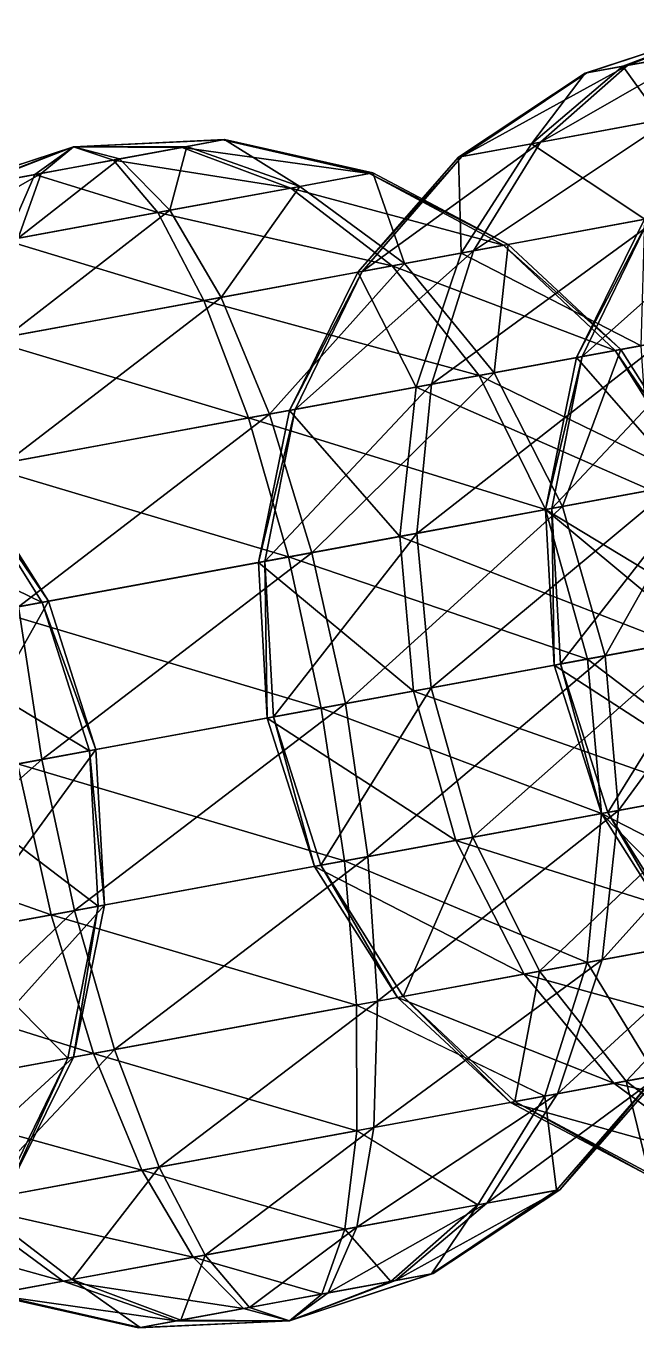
# Model space of a CAD drawing. Header units: metres. Extents: x -550 to 12, y -466 to 28.
# Drawn here: x -214.5 to -183.8, y -176.5 to -111.1 of the extents above; entities that cross this region are included whole.
import ezdxf

# ---------------------------------------------------------------- set-up
doc = ezdxf.new("R2010")
doc.units = ezdxf.units.M

msp = doc.modelspace()

# ---------------------------------------------------------------- linework, layer by layer
for points in [[(-184.4756, -113.08972, -1143.2267), (-179.14735, -111.069565, -1148.599), (-186.37875, -113.44003, -1146.7494), (-186.37865, -113.43993, -1146.7493)], [(-186.37875, -113.44003, -1146.7494), (-179.14735, -111.069565, -1148.599), (-186.29468, -113.42456, -1150.7677), (-186.29457, -113.42446, -1150.7676)], [(-186.29468, -113.42456, -1150.7677), (-179.14735, -111.069565, -1148.599), (-184.24591, -113.04745, -1154.205), (-184.2458, -113.04735, -1154.2048)], [(-181.09515, -112.4675, -1141.1434), (-179.14735, -111.069565, -1148.599), (-184.4756, -113.08972, -1143.2267), (-184.4755, -113.08962, -1143.2266)], [(-184.24591, -113.04745, -1154.205), (-179.14735, -111.069565, -1148.599), (-180.78139, -112.409744, -1156.14), (-180.78128, -112.409645, -1156.1399)], [(-188.62689, -116.90121, -1159.4288), (-184.24591, -113.04745, -1154.205), (-180.78139, -112.409744, -1156.14), (-180.78128, -112.409645, -1156.1399)], [(-188.62689, -116.90121, -1159.4288), (-180.78139, -112.409744, -1156.14), (-181.93396, -115.66925, -1163.1672), (-181.93385, -115.66915, -1163.1671)], [(-182.54013, -115.78082, -1134.1959), (-181.09515, -112.4675, -1141.1434), (-184.4756, -113.08972, -1143.2267), (-184.4755, -113.08962, -1143.2266)], [(-192.58484, -117.62973, -1152.7886), (-186.29468, -113.42456, -1150.7677), (-184.24591, -113.04745, -1154.205), (-184.2458, -113.04735, -1154.2048)], [(-192.58484, -117.62973, -1152.7886), (-184.24591, -113.04745, -1154.205), (-188.62689, -116.90121, -1159.4288), (-188.62679, -116.90111, -1159.4287)], [(-182.54013, -115.78082, -1134.1959), (-184.4756, -113.08972, -1143.2267), (-189.07063, -116.98288, -1138.2203), (-189.07053, -116.98278, -1138.2202)], [(-189.07063, -116.98288, -1138.2203), (-184.4756, -113.08972, -1143.2267), (-186.37875, -113.44003, -1146.7494), (-186.37865, -113.43993, -1146.7493)], [(-192.74725, -117.65963, -1145.0258), (-186.37875, -113.44003, -1146.7494), (-186.29468, -113.42456, -1150.7677), (-186.29457, -113.42446, -1150.7676)], [(-192.74725, -117.65963, -1145.0258), (-186.29468, -113.42456, -1150.7677), (-192.58484, -117.62973, -1152.7886), (-192.58473, -117.62963, -1152.7885)], [(-189.07063, -116.98288, -1138.2203), (-186.37875, -113.44003, -1146.7494), (-192.74725, -117.65963, -1145.0258), (-192.74715, -117.65953, -1145.0256)], [(-191.99178, -122.368225, -1163.9147), (-188.62689, -116.90121, -1159.4288), (-181.93396, -115.66925, -1163.1672), (-181.93385, -115.66915, -1163.1671)], [(-191.99178, -122.368225, -1163.9147), (-181.93396, -115.66925, -1163.1672), (-182.52655, -120.62598, -1169.2015), (-182.52644, -120.62588, -1169.2014)], [(-183.38379, -120.78377, -1128.23), (-182.54013, -115.78082, -1134.1959), (-189.07063, -116.98288, -1138.2203), (-189.07053, -116.98278, -1138.2202)], [(-206.41188, -117.1275, -1038.7471), (-212.11023, -117.13698, -1033.3748), (-204.50873, -116.77719, -1035.2244), (-204.50862, -116.77709, -1035.2242)], [(-204.50873, -116.77719, -1035.2244), (-212.11023, -117.13698, -1033.3748), (-204.5928, -116.79266, -1031.206), (-204.5927, -116.792564, -1031.2059)], [(-204.5928, -116.79266, -1031.206), (-212.11023, -117.13698, -1033.3748), (-206.64159, -117.16978, -1027.7688), (-206.64148, -117.16968, -1027.7687)], [(-209.79233, -117.749725, -1040.8303), (-212.11023, -117.13698, -1033.3748), (-206.41188, -117.1275, -1038.7471), (-206.41177, -117.1274, -1038.747)], [(-207.26228, -120.33139, -1047.7778), (-209.79233, -117.749725, -1040.8303), (-206.41188, -117.1275, -1038.7471), (-206.41177, -117.1274, -1038.747)], [(-207.26228, -120.33139, -1047.7778), (-206.41188, -117.1275, -1038.7471), (-200.73177, -119.12933, -1043.7534), (-200.73166, -119.129234, -1043.7533)], [(-197.21758, -118.48248, -1029.1852), (-204.5928, -116.79266, -1031.206), (-206.64159, -117.16978, -1027.7688), (-206.64148, -117.16968, -1027.7687)], [(-200.73177, -119.12933, -1043.7534), (-206.41188, -117.1275, -1038.7471), (-204.50873, -116.77719, -1035.2244), (-204.50862, -116.77709, -1035.2242)], [(-197.05515, -118.45258, -1036.948), (-204.50873, -116.77719, -1035.2244), (-204.5928, -116.79266, -1031.206), (-204.5927, -116.792564, -1031.2059)], [(-197.05515, -118.45258, -1036.948), (-204.5928, -116.79266, -1031.206), (-197.21758, -118.48248, -1029.1852), (-197.21747, -118.48238, -1029.185)], [(-200.73177, -119.12933, -1043.7534), (-204.50873, -116.77719, -1035.2244), (-197.05515, -118.45258, -1036.948), (-197.05504, -118.452484, -1036.9479)], [(-197.58914, -123.39852, -1154.5239), (-192.58484, -117.62973, -1152.7886), (-188.62689, -116.90121, -1159.4288), (-188.62679, -116.90111, -1159.4287)], [(-197.58914, -123.39852, -1154.5239), (-188.62689, -116.90121, -1159.4288), (-191.99178, -122.368225, -1163.9147), (-191.99167, -122.368126, -1163.9146)], [(-192.61932, -122.483734, -1133.9214), (-189.07063, -116.98288, -1138.2203), (-192.74725, -117.65963, -1145.0258), (-192.74715, -117.65953, -1145.0256)], [(-183.38379, -120.78377, -1128.23), (-189.07063, -116.98288, -1138.2203), (-192.61932, -122.483734, -1133.9214), (-192.61922, -122.483635, -1133.9213)], [(-217.43848, -119.157135, -1028.0024), (-212.11023, -117.13698, -1033.3748), (-219.34163, -119.50745, -1031.5251), (-219.34152, -119.50735, -1031.525)], [(-219.34163, -119.50745, -1031.5251), (-212.11023, -117.13698, -1033.3748), (-219.25757, -119.491974, -1035.5435), (-219.25746, -119.491875, -1035.5433)], [(-219.25757, -119.491974, -1035.5435), (-212.11023, -117.13698, -1033.3748), (-217.20879, -119.11486, -1038.9807), (-217.20868, -119.11476, -1038.9806)], [(-214.05803, -118.53491, -1025.9192), (-212.11023, -117.13698, -1033.3748), (-217.43848, -119.157135, -1028.0024), (-217.43837, -119.157036, -1028.0023)], [(-217.20879, -119.11486, -1038.9807), (-212.11023, -117.13698, -1033.3748), (-213.74426, -118.47716, -1040.9158), (-213.74416, -118.47706, -1040.9156)], [(-214.89685, -121.736664, -1047.943), (-213.74426, -118.47716, -1040.9158), (-209.79233, -117.749725, -1040.8303), (-209.79222, -117.749626, -1040.8302)], [(-214.89685, -121.736664, -1047.943), (-209.79233, -117.749725, -1040.8303), (-207.26228, -120.33139, -1047.7778), (-207.26218, -120.33129, -1047.7777)], [(-210.1061, -117.80748, -1025.8337), (-212.11023, -117.13698, -1033.3748), (-214.05803, -118.53491, -1025.9192), (-214.05792, -118.53481, -1025.9191)], [(-213.74426, -118.47716, -1040.9158), (-212.11023, -117.13698, -1033.3748), (-209.79233, -117.749725, -1040.8303), (-209.79222, -117.749626, -1040.8302)], [(-206.64159, -117.16978, -1027.7688), (-212.11023, -117.13698, -1033.3748), (-210.1061, -117.80748, -1025.8337), (-210.10599, -117.80738, -1025.8336)], [(-201.1755, -119.211006, -1022.545), (-206.64159, -117.16978, -1027.7688), (-210.1061, -117.80748, -1025.8337), (-210.10599, -117.80738, -1025.8336)], [(-197.21758, -118.48248, -1029.1852), (-206.64159, -117.16978, -1027.7688), (-201.1755, -119.211006, -1022.545), (-201.1754, -119.21091, -1022.54486)], [(-197.81885, -123.440796, -1143.5457), (-192.74725, -117.65963, -1145.0258), (-192.58484, -117.62973, -1152.7886), (-192.58473, -117.62963, -1152.7885)], [(-197.81885, -123.440796, -1143.5457), (-192.58484, -117.62973, -1152.7886), (-197.58914, -123.39852, -1154.5239), (-197.58904, -123.39842, -1154.5238)], [(-192.61932, -122.483734, -1133.9214), (-192.74725, -117.65963, -1145.0258), (-197.81885, -123.440796, -1143.5457), (-197.81874, -123.4407, -1143.5455)], [(-207.86844, -120.44296, -1018.8066), (-210.1061, -117.80748, -1025.8337), (-214.05803, -118.53491, -1025.9192), (-214.05792, -118.53481, -1025.9191)], [(-201.1755, -119.211006, -1022.545), (-210.1061, -117.80748, -1025.8337), (-207.86844, -120.44296, -1018.8066), (-207.86833, -120.44286, -1018.80646)], [(-221.58977, -122.96862, -1044.2046), (-217.20879, -119.11486, -1038.9807), (-213.74426, -118.47716, -1040.9158), (-213.74416, -118.47706, -1040.9156)], [(-221.58977, -122.96862, -1044.2046), (-213.74426, -118.47716, -1040.9158), (-214.89685, -121.736664, -1047.943), (-214.89674, -121.736565, -1047.9429)], [(-215.503, -121.848236, -1018.97174), (-214.05803, -118.53491, -1025.9192), (-217.43848, -119.157135, -1028.0024), (-217.43837, -119.157036, -1028.0023)], [(-207.86844, -120.44296, -1018.8066), (-214.05803, -118.53491, -1025.9192), (-215.503, -121.848236, -1018.97174), (-215.5029, -121.84814, -1018.9716)], [(-190.48715, -122.09128, -1027.4498), (-197.21758, -118.48248, -1029.1852), (-201.1755, -119.211006, -1022.545), (-201.1754, -119.21091, -1022.54486)], [(-195.45697, -123.00606, -1048.0524), (-200.73177, -119.12933, -1043.7534), (-197.05515, -118.45258, -1036.948), (-197.05504, -118.452484, -1036.9479)], [(-190.25745, -122.048996, -1038.4281), (-197.05515, -118.45258, -1036.948), (-197.21758, -118.48248, -1029.1852), (-197.21747, -118.48238, -1029.185)], [(-190.25745, -122.048996, -1038.4281), (-197.21758, -118.48248, -1029.1852), (-190.48715, -122.09128, -1027.4498), (-190.48705, -122.09118, -1027.4497)], [(-195.45697, -123.00606, -1048.0524), (-197.05515, -118.45258, -1036.948), (-190.25745, -122.048996, -1038.4281), (-190.25734, -122.0489, -1038.428)], [(-196.08452, -123.121574, -1018.0591), (-201.1755, -119.211006, -1022.545), (-207.86844, -120.44296, -1018.8066), (-207.86833, -120.44286, -1018.80646)], [(-204.69252, -124.706024, -1053.7438), (-207.26228, -120.33139, -1047.7778), (-200.73177, -119.12933, -1043.7534), (-200.73166, -119.129234, -1043.7533)], [(-204.69252, -124.706024, -1053.7438), (-200.73177, -119.12933, -1043.7534), (-195.45697, -123.00606, -1048.0524), (-195.45686, -123.00596, -1048.0522)], [(-190.48715, -122.09128, -1027.4498), (-201.1755, -119.211006, -1022.545), (-196.08452, -123.121574, -1018.0591), (-196.08441, -123.121475, -1018.05896)], [(-186.53464, -127.68133, -776.66614), (-183.1572, -120.74207, -775.33453), (-177.55983, -119.71178, -784.7252), (-177.55972, -119.71168, -784.7251)], [(-186.53464, -127.68133, -776.66614), (-177.55983, -119.71178, -784.7252), (-179.67928, -126.41948, -788.1673), (-179.67917, -126.41938, -788.1672)], [(-215.48941, -126.69339, -1053.9773), (-214.89685, -121.736664, -1047.943), (-207.26228, -120.33139, -1047.7778), (-207.26218, -120.33129, -1047.7777)], [(-215.48941, -126.69339, -1053.9773), (-207.26228, -120.33139, -1047.7778), (-204.69252, -124.706024, -1053.7438), (-204.69241, -124.705925, -1053.7437)], [(-207.26228, -120.33139, -1047.7778), (-207.26228, -120.33139, -1047.7778), (-214.89685, -121.736664, -1047.943), (-214.89674, -121.736565, -1047.9429)], [(-205.54976, -124.863815, -1012.7722), (-207.86844, -120.44296, -1018.8066), (-215.503, -121.848236, -1018.97174), (-215.5029, -121.84814, -1018.9716)], [(-196.08452, -123.121574, -1018.0591), (-207.86844, -120.44296, -1018.8066), (-205.54976, -124.863815, -1012.7722), (-205.54965, -124.863716, -1012.7721)], [(-194.11122, -129.07593, -1167.3568), (-191.99178, -122.368225, -1163.9147), (-182.52655, -120.62598, -1169.2015), (-182.52644, -120.62588, -1169.2014)], [(-194.11122, -129.07593, -1167.3568), (-182.52655, -120.62598, -1169.2015), (-182.51874, -126.94212, -1173.8318), (-182.51863, -126.942024, -1173.8317)], [(-183.56863, -127.135376, -1123.6522), (-183.38379, -120.78377, -1128.23), (-192.61932, -122.483734, -1133.9214), (-192.61922, -122.483635, -1133.9213)], [(-186.81595, -127.73311, -763.2205), (-183.3869, -120.78435, -764.3562), (-183.1572, -120.74207, -775.33453), (-183.15709, -120.741974, -775.3344)], [(-186.81595, -127.73311, -763.2205), (-183.1572, -120.74207, -775.33453), (-186.53464, -127.68133, -776.66614), (-186.53453, -127.68123, -776.666)], [(-180.44786, -126.56095, -751.4333), (-183.3869, -120.78435, -764.3562), (-186.81595, -127.73311, -763.2205), (-186.81584, -127.73301, -763.2204)], [(-205.54976, -124.863815, -1012.7722), (-215.503, -121.848236, -1018.97174), (-216.34665, -126.85118, -1013.0058), (-216.34654, -126.85108, -1013.0057)], [(-184.8602, -127.37312, -1026.1182), (-190.48715, -122.09128, -1027.4498), (-196.08452, -123.121574, -1018.0591), (-196.08441, -123.121475, -1018.05896)], [(-190.94698, -128.4935, -1051.3511), (-195.45697, -123.00606, -1048.0524), (-190.25745, -122.048996, -1038.4281), (-190.25734, -122.0489, -1038.428)], [(-190.94698, -128.4935, -1051.3511), (-190.25745, -122.048996, -1038.4281), (-184.57889, -127.321335, -1039.5637), (-184.57878, -127.321236, -1039.5636)], [(-184.57889, -127.321335, -1039.5637), (-190.25745, -122.048996, -1038.4281), (-190.48715, -122.09128, -1027.4498), (-190.48705, -122.09118, -1027.4497)], [(-184.57889, -127.321335, -1039.5637), (-190.48715, -122.09128, -1027.4498), (-184.8602, -127.37312, -1026.1182), (-184.86009, -127.373024, -1026.118)], [(-202.25816, -130.57553, -1058.3215), (-204.69252, -124.706024, -1053.7438), (-195.45697, -123.00606, -1048.0524), (-195.45686, -123.00596, -1048.0522)], [(-202.25816, -130.57553, -1058.3215), (-195.45697, -123.00606, -1048.0524), (-190.94698, -128.4935, -1051.3511), (-190.94687, -128.4934, -1051.351)], [(-200.96658, -130.33778, -1155.8556), (-197.58914, -123.39852, -1154.5239), (-191.99178, -122.368225, -1163.9147), (-191.99167, -122.368126, -1163.9146)], [(-200.96658, -130.33778, -1155.8556), (-191.99178, -122.368225, -1163.9147), (-194.11122, -129.07593, -1167.3568), (-194.11111, -129.07582, -1167.3567)], [(-194.8798, -129.2174, -1130.6227), (-192.61932, -122.483734, -1133.9214), (-197.81885, -123.440796, -1143.5457), (-197.81874, -123.4407, -1143.5455)], [(-183.56863, -127.135376, -1123.6522), (-192.61932, -122.483734, -1133.9214), (-194.8798, -129.2174, -1130.6227), (-194.8797, -129.2173, -1130.6226)], [(-191.71556, -128.63496, -1014.617), (-196.08452, -123.121574, -1018.0591), (-205.54976, -124.863815, -1012.7722), (-205.54965, -124.863716, -1012.7721)], [(-201.2479, -130.38956, -1142.41), (-197.81885, -123.440796, -1143.5457), (-197.58914, -123.39852, -1154.5239), (-197.58904, -123.39842, -1154.5238)], [(-201.2479, -130.38956, -1142.41), (-197.58914, -123.39852, -1154.5239), (-200.96658, -130.33778, -1155.8556), (-200.96648, -130.33768, -1155.8555)], [(-194.8798, -129.2174, -1130.6227), (-197.81885, -123.440796, -1143.5457), (-201.2479, -130.38956, -1142.41), (-201.24779, -130.38945, -1142.4099)], [(-184.8602, -127.37312, -1026.1182), (-196.08452, -123.121574, -1018.0591), (-191.71556, -128.63496, -1014.617), (-191.71545, -128.63486, -1014.6169)], [(-203.30806, -130.76877, -1008.1419), (-205.54976, -124.863815, -1012.7722), (-216.34665, -126.85118, -1013.0058), (-216.34654, -126.85108, -1013.0057)], [(-215.4816, -133.00954, -1058.6075), (-215.48941, -126.69339, -1053.9773), (-204.69252, -124.706024, -1053.7438), (-204.69241, -124.705925, -1053.7437)], [(-204.69252, -124.706024, -1053.7438), (-204.69252, -124.706024, -1053.7438), (-215.48941, -126.69339, -1053.9773), (-215.4893, -126.69329, -1053.9772)], [(-215.4816, -133.00954, -1058.6075), (-204.69252, -124.706024, -1053.7438), (-202.25816, -130.57553, -1058.3215), (-202.25806, -130.57542, -1058.3214)], [(-191.71556, -128.63496, -1014.617), (-205.54976, -124.863815, -1012.7722), (-203.30806, -130.76877, -1008.1419), (-203.30795, -130.76866, -1008.1418)], [(-203.30806, -130.76877, -1008.1419), (-216.34665, -126.85118, -1013.0058), (-216.53151, -133.20279, -1008.428), (-216.5314, -133.20268, -1008.42786)], [(-194.84082, -136.5672, -1169.5205), (-194.11122, -129.07593, -1167.3568), (-182.51874, -126.94212, -1173.8318), (-182.51863, -126.942024, -1173.8317)], [(-194.84082, -136.5672, -1169.5205), (-182.51874, -126.94212, -1173.8318), (-181.91107, -134.18726, -1176.7426), (-181.91096, -134.18715, -1176.7424)], [(-188.05502, -135.31816, -777.5032), (-186.53464, -127.68133, -776.66614), (-179.67928, -126.41948, -788.1673), (-179.67917, -126.41938, -788.1672)], [(-188.05502, -135.31816, -777.5032), (-179.67928, -126.41948, -788.1673), (-180.40887, -133.91075, -790.3311), (-180.40877, -133.91064, -790.331)], [(-181.26611, -134.06854, -749.3596), (-180.44786, -126.56095, -751.4333), (-186.81595, -127.73311, -763.2205), (-186.81584, -127.73301, -763.2204)], [(-183.08208, -134.40279, -1120.7744), (-183.56863, -127.135376, -1123.6522), (-194.8798, -129.2174, -1130.6227), (-194.8797, -129.2173, -1130.6226)], [(-180.72021, -133.96805, -1025.2811), (-184.8602, -127.37312, -1026.1182), (-191.71556, -128.63496, -1014.617), (-191.71545, -128.63486, -1014.6169)], [(-187.50912, -135.21768, -1053.4247), (-190.94698, -128.4935, -1051.3511), (-184.57889, -127.321335, -1039.5637), (-184.57878, -127.321236, -1039.5636)], [(-187.50912, -135.21768, -1053.4247), (-184.57889, -127.321335, -1039.5637), (-180.40643, -133.9103, -1040.2777), (-180.40633, -133.91019, -1040.2776)], [(-180.40643, -133.9103, -1040.2777), (-184.57889, -127.321335, -1039.5637), (-184.8602, -127.37312, -1026.1182), (-184.86009, -127.373024, -1026.118)], [(-180.40643, -133.9103, -1040.2777), (-184.8602, -127.37312, -1026.1182), (-180.72021, -133.96805, -1025.2811), (-180.72011, -133.96794, -1025.281)], [(-188.36879, -135.37592, -762.5066), (-186.81595, -127.73311, -763.2205), (-186.53464, -127.68133, -776.66614), (-186.53453, -127.68123, -776.666)], [(-188.36879, -135.37592, -762.5066), (-186.53464, -127.68133, -776.66614), (-188.05502, -135.31816, -777.5032), (-188.05492, -135.31805, -777.50305)], [(-181.26611, -134.06854, -749.3596), (-186.81595, -127.73311, -763.2205), (-188.36879, -135.37592, -762.5066), (-188.36868, -135.37581, -762.5065)], [(-188.36636, -135.37547, -1012.4532), (-191.71556, -128.63496, -1014.617), (-203.30806, -130.76877, -1008.1419), (-203.30795, -130.76866, -1008.1418)], [(-200.1251, -137.53987, -1061.1993), (-202.25816, -130.57553, -1058.3215), (-190.94698, -128.4935, -1051.3511), (-190.94687, -128.4934, -1051.351)], [(-200.1251, -137.53987, -1061.1993), (-190.94698, -128.4935, -1051.3511), (-187.50912, -135.21768, -1053.4247), (-187.50902, -135.21758, -1053.4246)], [(-180.72021, -133.96805, -1025.2811), (-191.71556, -128.63496, -1014.617), (-188.36636, -135.37547, -1012.4532), (-188.36626, -135.37537, -1012.45306)], [(-202.48697, -137.97461, -1156.6926), (-200.96658, -130.33778, -1155.8556), (-194.11122, -129.07593, -1167.3568), (-194.11111, -129.07582, -1167.3567)], [(-202.48697, -137.97461, -1156.6926), (-194.11122, -129.07593, -1167.3568), (-194.84082, -136.5672, -1169.5205), (-194.84071, -136.5671, -1169.5204)], [(-195.69806, -136.72499, -1128.5491), (-194.8798, -129.2174, -1130.6227), (-201.2479, -130.38956, -1142.41), (-201.24779, -130.38945, -1142.4099)], [(-183.08208, -134.40279, -1120.7744), (-194.8798, -129.2174, -1130.6227), (-195.69806, -136.72499, -1128.5491), (-195.69795, -136.72488, -1128.549)], [(-201.29611, -137.75542, -1005.2312), (-203.30806, -130.76877, -1008.1419), (-216.53151, -133.20279, -1008.428), (-216.5314, -133.20268, -1008.42786)], [(-214.87395, -140.25467, -1061.5183), (-215.4816, -133.00954, -1058.6075), (-202.25816, -130.57553, -1058.3215), (-202.25806, -130.57542, -1058.3214)], [(-202.25816, -130.57553, -1058.3215), (-202.25816, -130.57553, -1058.3215), (-215.4816, -133.00954, -1058.6075), (-215.48149, -133.00943, -1058.6074)], [(-214.87395, -140.25467, -1061.5183), (-202.25816, -130.57553, -1058.3215), (-200.1251, -137.53987, -1061.1993), (-200.125, -137.53976, -1061.1992)], [(-188.36636, -135.37547, -1012.4532), (-203.30806, -130.76877, -1008.1419), (-201.29611, -137.75542, -1005.2312), (-201.296, -137.75531, -1005.2311)], [(-202.80074, -138.03236, -1141.696), (-201.2479, -130.38956, -1142.41), (-200.96658, -130.33778, -1155.8556), (-200.96648, -130.33768, -1155.8555)], [(-202.80074, -138.03236, -1141.696), (-200.96658, -130.33778, -1155.8556), (-202.48697, -137.97461, -1156.6926), (-202.48686, -137.9745, -1156.6925)], [(-195.69806, -136.72499, -1128.5491), (-201.2479, -130.38956, -1142.41), (-202.80074, -138.03236, -1141.696), (-202.80063, -138.03226, -1141.6959)], [(-213.68309, -140.03546, -910.0568), (-217.82307, -133.44052, -910.89386), (-224.67844, -134.70236, -899.3927), (-224.67833, -134.70226, -899.3926)], [(-220.472, -141.28508, -938.2004), (-217.54176, -133.38873, -924.3395), (-213.36931, -139.97769, -925.0534), (-213.3692, -139.97758, -925.0533)], [(-213.36931, -139.97769, -925.0534), (-217.54176, -133.38873, -924.3395), (-217.82307, -133.44052, -910.89386), (-217.82297, -133.44041, -910.89374)], [(-213.36931, -139.97769, -925.0534), (-217.82307, -133.44052, -910.89386), (-213.68309, -140.03546, -910.0568), (-213.68298, -140.03535, -910.0567)], [(-201.29611, -137.75542, -1005.2312), (-216.53151, -133.20279, -1008.428), (-216.04495, -140.4702, -1005.55023), (-216.04485, -140.4701, -1005.5501)], [(-180.58635, -141.83844, -748.65234), (-181.26611, -134.06854, -749.3596), (-188.36879, -135.37592, -762.5066), (-188.36868, -135.37581, -762.5065)], [(-178.34929, -141.42667, -1024.9956), (-180.72021, -133.96805, -1025.2811), (-188.36636, -135.37547, -1012.4532), (-188.36626, -135.37537, -1012.45306)], [(-187.61475, -143.13214, -777.7887), (-188.05502, -135.31816, -777.5032), (-180.40887, -133.91075, -790.3311), (-180.40877, -133.91064, -790.331)], [(-187.61475, -143.13214, -777.7887), (-180.40887, -133.91075, -790.3311), (-179.69887, -141.67508, -791.06915), (-179.69876, -141.67497, -791.06903)], [(-185.37769, -142.72037, -1054.132), (-187.50912, -135.21768, -1053.4247), (-180.40643, -133.9103, -1040.2777), (-180.40633, -133.91019, -1040.2776)], [(-185.37769, -142.72037, -1054.132), (-180.40643, -133.9103, -1040.2777), (-178.02444, -141.36687, -1040.5212), (-178.02434, -141.36676, -1040.5211)], [(-213.68309, -140.03546, -910.0568), (-224.67844, -134.70236, -899.3927), (-221.32924, -141.44287, -897.2289), (-221.32913, -141.44276, -897.22876)], [(-181.95728, -142.09077, -1119.793), (-183.08208, -134.40279, -1120.7744), (-195.69806, -136.72499, -1128.5491), (-195.69795, -136.72488, -1128.549)], [(-194.13081, -144.33153, -1170.2585), (-194.84082, -136.5672, -1169.5205), (-181.91107, -134.18726, -1176.7426), (-181.91096, -134.18715, -1176.7424)], [(-194.13081, -144.33153, -1170.2585), (-181.91107, -134.18726, -1176.7426), (-180.74496, -141.86761, -1177.7354), (-180.74486, -141.86751, -1177.7352)], [(-186.26517, -142.88371, -1011.71515), (-188.36636, -135.37547, -1012.4532), (-201.29611, -137.75542, -1005.2312), (-201.296, -137.75531, -1005.2311)], [(-198.4387, -145.12448, -1062.1808), (-200.1251, -137.53987, -1061.1993), (-187.50912, -135.21768, -1053.4247), (-187.50902, -135.21758, -1053.4246)], [(-198.4387, -145.12448, -1062.1808), (-187.50912, -135.21768, -1053.4247), (-185.37769, -142.72037, -1054.132), (-185.37758, -142.72026, -1054.1318)], [(-187.93959, -143.19193, -762.26306), (-188.36879, -135.37592, -762.5066), (-188.05502, -135.31816, -777.5032), (-188.05492, -135.31805, -777.50305)], [(-180.58635, -141.83844, -748.65234), (-188.36879, -135.37592, -762.5066), (-187.93959, -143.19193, -762.26306), (-187.93948, -143.19182, -762.26294)], [(-178.34929, -141.42667, -1024.9956), (-188.36636, -135.37547, -1012.4532), (-186.26517, -142.88371, -1011.71515), (-186.26506, -142.8836, -1011.715)], [(-187.93959, -143.19193, -762.26306), (-188.05502, -135.31816, -777.5032), (-187.61475, -143.13214, -777.7887), (-187.61464, -143.13203, -777.7886)], [(-195.0183, -144.49489, -1127.8418), (-195.69806, -136.72499, -1128.5491), (-202.80074, -138.03236, -1141.696), (-202.80063, -138.03226, -1141.6959)], [(-202.04669, -145.78859, -1156.9781), (-202.48697, -137.97461, -1156.6926), (-194.84082, -136.5672, -1169.5205), (-194.84071, -136.5671, -1169.5204)], [(-202.04669, -145.78859, -1156.9781), (-194.84082, -136.5672, -1169.5205), (-194.13081, -144.33153, -1170.2585), (-194.1307, -144.33142, -1170.2584)], [(-181.95728, -142.09077, -1119.793), (-195.69806, -136.72499, -1128.5491), (-195.0183, -144.49489, -1127.8418), (-195.01819, -144.49478, -1127.8417)], [(-199.65103, -145.34763, -1004.2384), (-201.29611, -137.75542, -1005.2312), (-216.04495, -140.4702, -1005.55023), (-216.04485, -140.4701, -1005.5501)], [(-213.70782, -147.93503, -1062.5111), (-214.87395, -140.25467, -1061.5183), (-200.1251, -137.53987, -1061.1993), (-200.125, -137.53976, -1061.1992)], [(-200.1251, -137.53987, -1061.1993), (-200.1251, -137.53987, -1061.1993), (-214.87395, -140.25467, -1061.5183), (-214.87384, -140.25456, -1061.5182)], [(-213.70782, -147.93503, -1062.5111), (-200.1251, -137.53987, -1061.1993), (-198.4387, -145.12448, -1062.1808), (-198.4386, -145.12437, -1062.1807)], [(-202.37154, -145.84837, -1141.4525), (-202.80074, -138.03236, -1141.696), (-202.48697, -137.97461, -1156.6926), (-202.48686, -137.9745, -1156.6925)], [(-195.0183, -144.49489, -1127.8418), (-202.80074, -138.03236, -1141.696), (-202.37154, -145.84837, -1141.4525), (-202.37143, -145.84827, -1141.4524)], [(-202.37154, -145.84837, -1141.4525), (-202.48697, -137.97461, -1156.6926), (-202.04669, -145.78859, -1156.9781), (-202.04659, -145.78848, -1156.978)], [(-186.26517, -142.88371, -1011.71515), (-201.29611, -137.75542, -1005.2312), (-199.65103, -145.34763, -1004.2384), (-199.65092, -145.34752, -1004.2383)], [(-218.34056, -148.78777, -938.90765), (-220.472, -141.28508, -938.2004), (-213.36931, -139.97769, -925.0534), (-213.3692, -139.97758, -925.0533)], [(-218.34056, -148.78777, -938.90765), (-213.36931, -139.97769, -925.0534), (-210.98732, -147.43427, -925.29694), (-210.98721, -147.43416, -925.2968)], [(-210.98732, -147.43427, -925.29694), (-213.36931, -139.97769, -925.0534), (-213.68309, -140.03546, -910.0568), (-213.68298, -140.03535, -910.0567)], [(-227.09369, -150.39894, -1055.0343), (-214.87395, -140.25467, -1061.5183), (-213.70782, -147.93503, -1062.5111), (-213.70772, -147.93492, -1062.511)], [(-211.31216, -147.49406, -909.7713), (-213.68309, -140.03546, -910.0568), (-221.32924, -141.44287, -897.2289), (-221.32913, -141.44276, -897.22876)], [(-199.65103, -145.34763, -1004.2384), (-216.04495, -140.4702, -1005.55023), (-214.92015, -148.15819, -1004.56866), (-214.92004, -148.15808, -1004.56854)], [(-210.98732, -147.43427, -925.29694), (-213.68309, -140.03546, -910.0568), (-211.31216, -147.49406, -909.7713), (-211.31206, -147.49396, -909.7712)], [(-211.31216, -147.49406, -909.7713), (-221.32924, -141.44287, -897.2289), (-219.22804, -148.95111, -896.49084), (-219.22794, -148.951, -896.4907)], [(-192.02962, -151.83977, -1169.5205), (-194.13081, -144.33153, -1170.2585), (-180.74496, -141.86761, -1177.7354), (-180.74486, -141.86751, -1177.7352)], [(-192.02962, -151.83977, -1169.5205), (-180.74496, -141.86761, -1177.7354), (-179.09987, -149.45982, -1176.7426), (-179.09976, -149.45972, -1176.7424)], [(-178.45491, -149.34111, -749.3596), (-180.58635, -141.83844, -748.65234), (-187.93959, -143.19193, -762.26306), (-187.93948, -143.19182, -762.26294)], [(-185.24382, -150.59073, -777.5032), (-187.61475, -143.13214, -777.7887), (-179.69887, -141.67508, -791.06915), (-179.69876, -141.67497, -791.06903)], [(-177.90903, -149.24063, -1025.2811), (-178.34929, -141.42667, -1024.9956), (-186.26517, -142.88371, -1011.71515), (-186.26506, -142.8836, -1011.715)], [(-184.69794, -150.49025, -1053.4247), (-185.37769, -142.72037, -1054.132), (-178.02444, -141.36687, -1040.5212), (-178.02434, -141.36676, -1040.5211)], [(-185.24382, -150.59073, -777.5032), (-179.69887, -141.67508, -791.06915), (-177.59767, -149.18332, -790.3311), (-177.59756, -149.18321, -790.331)], [(-184.69794, -150.49025, -1053.4247), (-178.02444, -141.36687, -1040.5212), (-177.59525, -149.18288, -1040.2777), (-177.59514, -149.18277, -1040.2776)], [(-180.27089, -149.67537, -1120.7744), (-181.95728, -142.09077, -1119.793), (-195.0183, -144.49489, -1127.8418), (-195.01819, -144.49478, -1127.8417)], [(-185.55518, -150.64804, -1012.4532), (-186.26517, -142.88371, -1011.71515), (-199.65103, -145.34763, -1004.2384), (-199.65092, -145.34752, -1004.2383)], [(-197.3139, -152.81244, -1061.1993), (-198.4387, -145.12448, -1062.1808), (-185.37769, -142.72037, -1054.132), (-185.37758, -142.72026, -1054.1318)], [(-197.3139, -152.81244, -1061.1993), (-185.37769, -142.72037, -1054.132), (-184.69794, -150.49025, -1053.4247), (-184.69783, -150.49014, -1053.4246)], [(-185.5576, -150.6485, -762.5066), (-187.93959, -143.19193, -762.26306), (-187.61475, -143.13214, -777.7887), (-187.61464, -143.13203, -777.7886)], [(-178.45491, -149.34111, -749.3596), (-187.93959, -143.19193, -762.26306), (-185.5576, -150.6485, -762.5066), (-185.5575, -150.64839, -762.5065)], [(-185.5576, -150.6485, -762.5066), (-187.61475, -143.13214, -777.7887), (-185.24382, -150.59073, -777.5032), (-185.24371, -150.59062, -777.50305)], [(-177.90903, -149.24063, -1025.2811), (-186.26517, -142.88371, -1011.71515), (-185.55518, -150.64804, -1012.4532), (-185.55507, -150.64793, -1012.45306)], [(-192.88686, -151.99756, -1128.5491), (-195.0183, -144.49489, -1127.8418), (-202.37154, -145.84837, -1141.4525), (-202.37143, -145.84827, -1141.4524)], [(-199.67577, -153.24718, -1156.6926), (-202.04669, -145.78859, -1156.9781), (-194.13081, -144.33153, -1170.2585), (-194.1307, -144.33142, -1170.2584)], [(-199.67577, -153.24718, -1156.6926), (-194.13081, -144.33153, -1170.2585), (-192.02962, -151.83977, -1169.5205), (-192.02951, -151.83966, -1169.5204)], [(-180.27089, -149.67537, -1120.7744), (-195.0183, -144.49489, -1127.8418), (-192.88686, -151.99756, -1128.5491), (-192.88675, -151.99745, -1128.549)], [(-212.06274, -155.52724, -1061.5183), (-213.70782, -147.93503, -1062.5111), (-198.4387, -145.12448, -1062.1808), (-198.4386, -145.12437, -1062.1807)], [(-198.4387, -145.12448, -1062.1808), (-198.4387, -145.12448, -1062.1808), (-213.70782, -147.93503, -1062.5111), (-213.70772, -147.93492, -1062.511)], [(-212.06274, -155.52724, -1061.5183), (-198.4387, -145.12448, -1062.1808), (-197.3139, -152.81244, -1061.1993), (-197.3138, -152.81233, -1061.1992)], [(-198.48492, -153.02798, -1005.2312), (-199.65103, -145.34763, -1004.2384), (-214.92015, -148.15819, -1004.56866), (-214.92004, -148.15808, -1004.56854)], [(-199.98955, -153.30493, -1141.696), (-202.37154, -145.84837, -1141.4525), (-202.04669, -145.78859, -1156.9781), (-202.04659, -145.78848, -1156.978)], [(-192.88686, -151.99756, -1128.5491), (-202.37154, -145.84837, -1141.4525), (-199.98955, -153.30493, -1141.696), (-199.98944, -153.30482, -1141.6959)], [(-199.98955, -153.30493, -1141.696), (-202.04669, -145.78859, -1156.9781), (-199.67577, -153.24718, -1156.6926), (-199.67566, -153.24707, -1156.6925)], [(-185.55518, -150.64804, -1012.4532), (-199.65103, -145.34763, -1004.2384), (-198.48492, -153.02798, -1005.2312), (-198.48482, -153.02788, -1005.2311)], [(-210.87189, -155.30803, -910.0568), (-211.31216, -147.49406, -909.7713), (-219.22804, -148.95111, -896.49084), (-219.22794, -148.951, -896.4907)], [(-217.6608, -156.55765, -938.2004), (-218.34056, -148.78777, -938.90765), (-210.98732, -147.43427, -925.29694), (-210.98721, -147.43416, -925.2968)], [(-217.6608, -156.55765, -938.2004), (-210.98732, -147.43427, -925.29694), (-210.55812, -155.25027, -925.0534), (-210.55801, -155.25017, -925.0533)], [(-210.55812, -155.25027, -925.0534), (-210.98732, -147.43427, -925.29694), (-211.31216, -147.49406, -909.7713), (-211.31206, -147.49396, -909.7712)], [(-210.55812, -155.25027, -925.0534), (-211.31216, -147.49406, -909.7713), (-210.87189, -155.30803, -910.0568), (-210.87178, -155.30792, -910.0567)], [(-213.23376, -155.74278, -1005.55023), (-214.92015, -148.15819, -1004.56866), (-227.98117, -150.5623, -1012.61755), (-227.98106, -150.5622, -1012.61743)], [(-224.9925, -157.90718, -1054.2963), (-227.09369, -150.39894, -1055.0343), (-213.70782, -147.93503, -1062.5111), (-213.70772, -147.93492, -1062.511)], [(-224.9925, -157.90718, -1054.2963), (-213.70782, -147.93503, -1062.5111), (-212.06274, -155.52724, -1061.5183), (-212.06264, -155.52713, -1061.5182)], [(-198.48492, -153.02798, -1005.2312), (-214.92015, -148.15819, -1004.56866), (-213.23376, -155.74278, -1005.55023), (-213.23366, -155.74268, -1005.5501)], [(-210.87189, -155.30803, -910.0568), (-219.22804, -148.95111, -896.49084), (-218.51805, -156.71544, -897.2289), (-218.51794, -156.71533, -897.22876)], [(-185.51617, -157.99785, -1051.3511), (-184.69794, -150.49025, -1053.4247), (-177.59525, -149.18288, -1040.2777), (-177.59514, -149.18277, -1040.2776)], [(-185.51617, -157.99785, -1051.3511), (-177.59525, -149.18288, -1040.2777), (-179.14809, -156.82568, -1039.5637), (-179.14798, -156.82558, -1039.5636)], [(-181.10382, -157.18567, -776.66614), (-185.24382, -150.59073, -777.5032), (-177.59767, -149.18332, -790.3311), (-177.59756, -149.18321, -790.331)], [(-178.13783, -156.63972, -1123.6522), (-180.27089, -149.67537, -1120.7744), (-192.88686, -151.99756, -1128.5491), (-192.88675, -151.99745, -1128.549)], [(-188.68042, -158.58028, -1167.3568), (-192.02962, -151.83977, -1169.5205), (-179.09987, -149.45982, -1176.7426), (-179.09976, -149.45972, -1176.7424)], [(-188.68042, -158.58028, -1167.3568), (-179.09987, -149.45982, -1176.7426), (-177.08792, -156.44647, -1173.8318), (-177.08781, -156.44637, -1173.8317)], [(-175.01706, -156.06529, -751.4333), (-178.45491, -149.34111, -749.3596), (-185.5576, -150.6485, -762.5066), (-185.5575, -150.64839, -762.5065)], [(-179.4294, -156.87747, -1026.1182), (-177.90903, -149.24063, -1025.2811), (-185.55518, -150.64804, -1012.4532), (-185.55507, -150.64793, -1012.45306)], [(-196.82735, -160.07986, -1058.3215), (-197.3139, -152.81244, -1061.1993), (-184.69794, -150.49025, -1053.4247), (-184.69783, -150.49014, -1053.4246)], [(-196.82735, -160.07986, -1058.3215), (-184.69794, -150.49025, -1053.4247), (-185.51617, -157.99785, -1051.3511), (-185.51607, -157.99774, -1051.351)], [(-213.23376, -155.74278, -1005.55023), (-227.98117, -150.5623, -1012.61755), (-225.84973, -158.06497, -1013.3248), (-225.84962, -158.06487, -1013.3247)], [(-186.28476, -158.13931, -1014.617), (-185.55518, -150.64804, -1012.4532), (-198.48492, -153.02798, -1005.2312), (-198.48482, -153.02788, -1005.2311)], [(-179.4294, -156.87747, -1026.1182), (-185.55518, -150.64804, -1012.4532), (-186.28476, -158.13931, -1014.617), (-186.28465, -158.1392, -1014.6169)], [(-181.38515, -157.23746, -763.2205), (-185.5576, -150.6485, -762.5066), (-185.24382, -150.59073, -777.5032), (-185.24371, -150.59062, -777.50305)], [(-175.01706, -156.06529, -751.4333), (-185.5576, -150.6485, -762.5066), (-181.38515, -157.23746, -763.2205), (-181.38504, -157.23735, -763.2204)], [(-181.38515, -157.23746, -763.2205), (-185.24382, -150.59073, -777.5032), (-181.10382, -157.18567, -776.66614), (-181.10371, -157.18556, -776.666)], [(-189.449, -158.72174, -1130.6227), (-192.88686, -151.99756, -1128.5491), (-199.98955, -153.30493, -1141.696), (-199.98944, -153.30482, -1141.6959)], [(-195.53577, -159.84213, -1155.8556), (-199.67577, -153.24718, -1156.6926), (-192.02962, -151.83977, -1169.5205), (-192.02951, -151.83966, -1169.5204)], [(-195.53577, -159.84213, -1155.8556), (-192.02962, -151.83977, -1169.5205), (-188.68042, -158.58028, -1167.3568), (-188.68031, -158.58017, -1167.3567)], [(-178.13783, -156.63972, -1123.6522), (-192.88686, -151.99756, -1128.5491), (-189.449, -158.72174, -1130.6227), (-189.4489, -158.72163, -1130.6226)], [(-197.87726, -160.27312, -1008.1419), (-198.48492, -153.02798, -1005.2312), (-213.23376, -155.74278, -1005.55023), (-213.23366, -155.74268, -1005.5501)], [(-210.0508, -162.51389, -1058.6075), (-212.06274, -155.52724, -1061.5183), (-197.3139, -152.81244, -1061.1993), (-197.3138, -152.81233, -1061.1992)], [(-197.3139, -152.81244, -1061.1993), (-197.3139, -152.81244, -1061.1993), (-212.06274, -155.52724, -1061.5183), (-212.06264, -155.52713, -1061.5182)], [(-210.0508, -162.51389, -1058.6075), (-197.3139, -152.81244, -1061.1993), (-196.82735, -160.07986, -1058.3215), (-196.82724, -160.07976, -1058.3214)], [(-186.28476, -158.13931, -1014.617), (-198.48492, -153.02798, -1005.2312), (-197.87726, -160.27312, -1008.1419), (-197.87715, -160.27301, -1008.1418)], [(-195.8171, -159.8939, -1142.41), (-199.98955, -153.30493, -1141.696), (-199.67577, -153.24718, -1156.6926), (-199.67566, -153.24707, -1156.6925)], [(-189.449, -158.72174, -1130.6227), (-199.98955, -153.30493, -1141.696), (-195.8171, -159.8939, -1142.41), (-195.81699, -159.8938, -1142.4099)], [(-195.8171, -159.8939, -1142.41), (-199.67577, -153.24718, -1156.6926), (-195.53577, -159.84213, -1155.8556), (-195.53566, -159.84203, -1155.8555)], [(-221.6433, -164.64769, -1052.1326), (-224.9925, -157.90718, -1054.2963), (-212.06274, -155.52724, -1061.5183), (-212.06264, -155.52713, -1061.5182)], [(-221.6433, -164.64769, -1052.1326), (-212.06274, -155.52724, -1061.5183), (-210.0508, -162.51389, -1058.6075), (-210.05069, -162.51378, -1058.6074)], [(-212.39227, -162.94487, -910.89386), (-210.87189, -155.30803, -910.0568), (-218.51805, -156.71544, -897.2289), (-218.51794, -156.71533, -897.22876)], [(-218.47905, -164.06525, -936.1267), (-217.6608, -156.55765, -938.2004), (-210.55812, -155.25027, -925.0534), (-210.55801, -155.25017, -925.0533)], [(-218.47905, -164.06525, -936.1267), (-210.55812, -155.25027, -925.0534), (-212.11096, -162.89308, -924.3395), (-212.11086, -162.89297, -924.33936)], [(-212.11096, -162.89308, -924.3395), (-210.87189, -155.30803, -910.0568), (-212.39227, -162.94487, -910.89386), (-212.39217, -162.94476, -910.89374)], [(-212.11096, -162.89308, -924.3395), (-210.55812, -155.25027, -925.0534), (-210.87189, -155.30803, -910.0568), (-210.87178, -155.30792, -910.0567)], [(-211.10071, -162.70714, -1008.428), (-213.23376, -155.74278, -1005.55023), (-225.84973, -158.06497, -1013.3248), (-225.84962, -158.06487, -1013.3247)], [(-197.87726, -160.27312, -1008.1419), (-213.23376, -155.74278, -1005.55023), (-211.10071, -162.70714, -1008.428), (-211.1006, -162.70703, -1008.42786)], [(-212.39227, -162.94487, -910.89386), (-218.51805, -156.71544, -897.2289), (-219.24763, -164.20671, -899.3927), (-219.24753, -164.2066, -899.3926)], [(-175.70346, -162.50922, -1128.23), (-178.13783, -156.63972, -1123.6522), (-189.449, -158.72174, -1130.6227), (-189.4489, -158.72163, -1130.6226)], [(-184.31146, -164.09367, -1163.9147), (-188.68042, -158.58028, -1167.3568), (-177.08792, -156.44647, -1173.8318), (-177.08781, -156.44637, -1173.8317)], [(-187.77666, -164.7315, -1048.0524), (-185.51617, -157.99785, -1051.3511), (-179.14809, -156.82568, -1039.5637), (-179.14798, -156.82558, -1039.5636)], [(-187.77666, -164.7315, -1048.0524), (-179.14809, -156.82568, -1039.5637), (-182.57713, -163.77444, -1038.4281), (-182.57703, -163.77434, -1038.428)], [(-182.80684, -163.81673, -1027.4498), (-179.4294, -156.87747, -1026.1182), (-186.28476, -158.13931, -1014.617), (-186.28465, -158.1392, -1014.6169)], [(-184.31146, -164.09367, -1163.9147), (-177.08792, -156.44647, -1173.8318), (-174.84622, -162.35143, -1169.2015), (-174.84612, -162.35132, -1169.2014)], [(-211.10071, -162.70714, -1008.428), (-225.84973, -158.06497, -1013.3248), (-222.41188, -164.78915, -1015.3985), (-222.41177, -164.78905, -1015.3984)], [(-188.4042, -164.84702, -1018.0591), (-186.28476, -158.13931, -1014.617), (-197.87726, -160.27312, -1008.1419), (-197.87715, -160.27301, -1008.1418)], [(-197.0122, -166.43147, -1053.7438), (-196.82735, -160.07986, -1058.3215), (-185.51617, -157.99785, -1051.3511), (-185.51607, -157.99774, -1051.351)], [(-197.0122, -166.43147, -1053.7438), (-185.51617, -157.99785, -1051.3511), (-187.77666, -164.7315, -1048.0524), (-187.77655, -164.7314, -1048.0522)], [(-182.80684, -163.81673, -1027.4498), (-186.28476, -158.13931, -1014.617), (-188.4042, -164.84702, -1018.0591), (-188.4041, -164.84691, -1018.05896)], [(-184.939, -164.20918, -1133.9214), (-189.449, -158.72174, -1130.6227), (-195.8171, -159.8939, -1142.41), (-195.81699, -159.8938, -1142.4099)], [(-189.90883, -165.12396, -1154.5239), (-195.53577, -159.84213, -1155.8556), (-188.68042, -158.58028, -1167.3568), (-188.68031, -158.58017, -1167.3567)], [(-189.90883, -165.12396, -1154.5239), (-188.68042, -158.58028, -1167.3568), (-184.31146, -164.09367, -1163.9147), (-184.31136, -164.09357, -1163.9146)], [(-175.70346, -162.50922, -1128.23), (-189.449, -158.72174, -1130.6227), (-184.939, -164.20918, -1133.9214), (-184.93889, -164.20908, -1133.9213)], [(-197.86945, -166.58926, -1012.7722), (-197.87726, -160.27312, -1008.1419), (-211.10071, -162.70714, -1008.428), (-211.1006, -162.70703, -1008.42786)], [(-207.8091, -168.41884, -1053.9773), (-210.0508, -162.51389, -1058.6075), (-196.82735, -160.07986, -1058.3215), (-196.82724, -160.07976, -1058.3214)], [(-196.82735, -160.07986, -1058.3215), (-196.82735, -160.07986, -1058.3215), (-210.0508, -162.51389, -1058.6075), (-210.05069, -162.51378, -1058.6074)], [(-207.8091, -168.41884, -1053.9773), (-196.82735, -160.07986, -1058.3215), (-197.0122, -166.43147, -1053.7438), (-197.0121, -166.43137, -1053.7437)], [(-188.4042, -164.84702, -1018.0591), (-197.87726, -160.27312, -1008.1419), (-197.86945, -166.58926, -1012.7722), (-197.86934, -166.58916, -1012.7721)], [(-190.13852, -165.16624, -1143.5457), (-195.8171, -159.8939, -1142.41), (-195.53577, -159.84213, -1155.8556), (-195.53566, -159.84203, -1155.8555)], [(-184.939, -164.20918, -1133.9214), (-195.8171, -159.8939, -1142.41), (-190.13852, -165.16624, -1143.5457), (-190.13841, -165.16614, -1143.5455)], [(-190.13852, -165.16624, -1143.5457), (-195.53577, -159.84213, -1155.8556), (-189.90883, -165.12396, -1154.5239), (-189.90872, -165.12386, -1154.5238)], [(-208.66634, -168.57663, -1013.0058), (-211.10071, -162.70714, -1008.428), (-222.41188, -164.78915, -1015.3985), (-222.41177, -164.78905, -1015.3984)], [(-217.27434, -170.16109, -1048.6904), (-221.6433, -164.64769, -1052.1326), (-210.0508, -162.51389, -1058.6075), (-210.05069, -162.51378, -1058.6074)], [(-220.73953, -170.7989, -932.828), (-218.47905, -164.06525, -936.1267), (-212.11096, -162.89308, -924.3395), (-212.11086, -162.89297, -924.33936)], [(-220.73953, -170.7989, -932.828), (-212.11096, -162.89308, -924.3395), (-215.54001, -169.84184, -923.2038), (-215.5399, -169.84174, -923.2037)], [(-217.27434, -170.16109, -1048.6904), (-210.0508, -162.51389, -1058.6075), (-207.8091, -168.41884, -1053.9773), (-207.80899, -168.41873, -1053.9772)], [(-215.54001, -169.84184, -923.2038), (-212.11096, -162.89308, -924.3395), (-212.39227, -162.94487, -910.89386), (-212.39217, -162.94476, -910.89374)], [(-197.86945, -166.58926, -1012.7722), (-211.10071, -162.70714, -1008.428), (-208.66634, -168.57663, -1013.0058), (-208.66623, -168.57652, -1013.0057)], [(-173.1337, -166.88385, -1134.1959), (-175.70346, -162.50922, -1128.23), (-184.939, -164.20918, -1133.9214), (-184.93889, -164.20908, -1133.9213)], [(-179.22047, -168.00423, -1159.4288), (-184.31146, -164.09367, -1163.9147), (-174.84622, -162.35143, -1169.2015), (-174.84612, -162.35132, -1169.2014)], [(-215.76971, -169.88412, -912.22546), (-212.39227, -162.94487, -910.89386), (-219.24763, -164.20671, -899.3927), (-219.24753, -164.2066, -899.3926)], [(-215.54001, -169.84184, -923.2038), (-212.39227, -162.94487, -910.89386), (-215.76971, -169.88412, -912.22546), (-215.7696, -169.88402, -912.22534)], [(-191.32535, -170.23236, -1043.7534), (-187.77666, -164.7315, -1048.0524), (-182.57713, -163.77444, -1038.4281), (-182.57703, -163.77434, -1038.428)], [(-191.32535, -170.23236, -1043.7534), (-182.57713, -163.77444, -1038.4281), (-187.64871, -169.5556, -1036.948), (-187.6486, -169.5555, -1036.9479)], [(-179.66422, -168.0859, -1138.2203), (-184.939, -164.20918, -1133.9214), (-190.13852, -165.16624, -1143.5457), (-190.13841, -165.16614, -1143.5455)], [(-183.1784, -168.73276, -1152.7886), (-189.90883, -165.12396, -1154.5239), (-184.31146, -164.09367, -1163.9147), (-184.31136, -164.09357, -1163.9146)], [(-187.81114, -169.58551, -1029.1852), (-182.80684, -163.81673, -1027.4498), (-188.4042, -164.84702, -1018.0591), (-188.4041, -164.84691, -1018.05896)], [(-187.64871, -169.5556, -1036.948), (-182.80684, -163.81673, -1027.4498), (-187.81114, -169.58551, -1029.1852), (-187.81104, -169.5854, -1029.185)], [(-187.64871, -169.5556, -1036.948), (-182.57713, -163.77444, -1038.4281), (-182.80684, -163.81673, -1027.4498), (-182.80673, -163.81662, -1027.4497)], [(-173.1337, -166.88385, -1134.1959), (-184.939, -164.20918, -1133.9214), (-179.66422, -168.0859, -1138.2203), (-179.66411, -168.0858, -1138.2202)], [(-183.1784, -168.73276, -1152.7886), (-184.31146, -164.09367, -1163.9147), (-179.22047, -168.00423, -1159.4288), (-179.22037, -168.00412, -1159.4287)], [(-208.66634, -168.57663, -1013.0058), (-222.41188, -164.78915, -1015.3985), (-217.90187, -170.2766, -1018.6972), (-217.90176, -170.27649, -1018.6971)], [(-191.76909, -170.31404, -1022.545), (-188.4042, -164.84702, -1018.0591), (-197.86945, -166.58926, -1012.7722), (-197.86934, -166.58916, -1012.7721)], [(-197.85585, -171.43442, -1047.7778), (-197.0122, -166.43147, -1053.7438), (-187.77666, -164.7315, -1048.0524), (-187.77655, -164.7314, -1048.0522)], [(-197.85585, -171.43442, -1047.7778), (-187.77666, -164.7315, -1048.0524), (-191.32535, -170.23236, -1043.7534), (-191.32524, -170.23225, -1043.7533)], [(-187.81114, -169.58551, -1029.1852), (-188.4042, -164.84702, -1018.0591), (-191.76909, -170.31404, -1022.545), (-191.76898, -170.31393, -1022.54486)], [(-183.34084, -168.76266, -1145.0258), (-190.13852, -165.16624, -1143.5457), (-189.90883, -165.12396, -1154.5239), (-189.90872, -165.12386, -1154.5238)], [(-179.66422, -168.0859, -1138.2203), (-190.13852, -165.16624, -1143.5457), (-183.34084, -168.76266, -1145.0258), (-183.34073, -168.76256, -1145.0256)], [(-183.34084, -168.76266, -1145.0258), (-189.90883, -165.12396, -1154.5239), (-183.1784, -168.73276, -1152.7886), (-183.1783, -168.73265, -1152.7885)], [(-198.46202, -171.54599, -1018.8066), (-197.86945, -166.58926, -1012.7722), (-208.66634, -168.57663, -1013.0058), (-208.66623, -168.57652, -1013.0057)], [(-205.49042, -172.83969, -1047.943), (-207.8091, -168.41884, -1053.9773), (-197.0122, -166.43147, -1053.7438), (-197.0121, -166.43137, -1053.7437)], [(-197.0122, -166.43147, -1053.7438), (-197.0122, -166.43147, -1053.7438), (-207.8091, -168.41884, -1053.9773), (-207.80899, -168.41873, -1053.9772)], [(-205.49042, -172.83969, -1047.943), (-197.0122, -166.43147, -1053.7438), (-197.85585, -171.43442, -1047.7778), (-197.85574, -171.43431, -1047.7777)], [(-191.76909, -170.31404, -1022.545), (-197.86945, -166.58926, -1012.7722), (-198.46202, -171.54599, -1018.8066), (-198.46191, -171.54588, -1018.80646)], [(-206.09657, -172.95126, -1018.97174), (-208.66634, -168.57663, -1013.0058), (-217.90187, -170.2766, -1018.6972), (-217.90176, -170.27649, -1018.6971)], [(-212.18335, -174.07164, -1044.2046), (-217.27434, -170.16109, -1048.6904), (-207.8091, -168.41884, -1053.9773), (-207.80899, -168.41873, -1053.9772)], [(-212.18335, -174.07164, -1044.2046), (-207.8091, -168.41884, -1053.9773), (-205.49042, -172.83969, -1047.943), (-205.49031, -172.83958, -1047.9429)], [(-198.46202, -171.54599, -1018.8066), (-208.66634, -168.57663, -1013.0058), (-206.09657, -172.95126, -1018.97174), (-206.09647, -172.95116, -1018.9716)], [(-195.92038, -174.12552, -1038.7471), (-191.32535, -170.23236, -1043.7534), (-187.64871, -169.5556, -1036.948), (-187.6486, -169.5555, -1036.9479)], [(-195.92038, -174.12552, -1038.7471), (-187.64871, -169.5556, -1036.948), (-194.01721, -173.7752, -1035.2244), (-194.0171, -173.7751, -1035.2242)], [(-194.01721, -173.7752, -1035.2244), (-187.81114, -169.58551, -1029.1852), (-194.10129, -173.79068, -1031.206), (-194.10118, -173.79057, -1031.2059)], [(-194.10129, -173.79068, -1031.206), (-187.81114, -169.58551, -1029.1852), (-191.76909, -170.31404, -1022.545), (-191.76898, -170.31393, -1022.54486)], [(-194.01721, -173.7752, -1035.2244), (-187.64871, -169.5556, -1036.948), (-187.81114, -169.58551, -1029.1852), (-187.81104, -169.5854, -1029.185)], [(-212.62709, -174.15332, -1022.99615), (-217.90187, -170.2766, -1018.6972), (-223.10141, -171.23366, -1028.3214), (-223.1013, -171.23355, -1028.3213)], [(-206.09657, -172.95126, -1018.97174), (-217.90187, -170.2766, -1018.6972), (-212.62709, -174.15332, -1022.99615), (-212.62698, -174.15321, -1022.99603)], [(-216.1413, -174.80017, -1037.5643), (-217.27434, -170.16109, -1048.6904), (-212.18335, -174.07164, -1044.2046), (-212.18324, -174.07153, -1044.2045)], [(-199.30083, -174.74774, -1040.8303), (-197.85585, -171.43442, -1047.7778), (-191.32535, -170.23236, -1043.7534), (-191.32524, -170.23225, -1043.7533)], [(-199.30083, -174.74774, -1040.8303), (-191.32535, -170.23236, -1043.7534), (-195.92038, -174.12552, -1038.7471), (-195.92027, -174.12541, -1038.747)], [(-196.15007, -174.16779, -1027.7688), (-191.76909, -170.31404, -1022.545), (-198.46202, -171.54599, -1018.8066), (-198.46191, -171.54588, -1018.80646)], [(-194.10129, -173.79068, -1031.206), (-191.76909, -170.31404, -1022.545), (-196.15007, -174.16779, -1027.7688), (-196.14996, -174.16768, -1027.7687)], [(-212.62709, -174.15332, -1022.99615), (-223.10141, -171.23366, -1028.3214), (-216.30371, -174.83008, -1029.8015), (-216.3036, -174.82997, -1029.8014)], [(-203.25276, -175.47517, -1040.9158), (-205.49042, -172.83969, -1047.943), (-197.85585, -171.43442, -1047.7778), (-197.85574, -171.43431, -1047.7777)], [(-197.85585, -171.43442, -1047.7778), (-197.85585, -171.43442, -1047.7778), (-205.49042, -172.83969, -1047.943), (-205.49031, -172.83958, -1047.9429)], [(-203.25276, -175.47517, -1040.9158), (-197.85585, -171.43442, -1047.7778), (-199.30083, -174.74774, -1040.8303), (-199.30072, -174.74763, -1040.8302)], [(-199.6146, -174.8055, -1025.8337), (-198.46202, -171.54599, -1018.8066), (-206.09657, -172.95126, -1018.97174), (-206.09647, -172.95116, -1018.9716)], [(-196.15007, -174.16779, -1027.7688), (-198.46202, -171.54599, -1018.8066), (-199.6146, -174.8055, -1025.8337), (-199.61449, -174.80539, -1025.8336)], [(-203.56653, -175.53293, -1025.9192), (-206.09657, -172.95126, -1018.97174), (-212.62709, -174.15332, -1022.99615), (-212.62698, -174.15321, -1022.99603)], [(-206.71729, -176.11288, -1038.9807), (-212.18335, -174.07164, -1044.2046), (-205.49042, -172.83969, -1047.943), (-205.49031, -172.83958, -1047.9429)], [(-206.71729, -176.11288, -1038.9807), (-205.49042, -172.83969, -1047.943), (-203.25276, -175.47517, -1040.9158), (-203.25266, -175.47507, -1040.9156)], [(-199.6146, -174.8055, -1025.8337), (-206.09657, -172.95126, -1018.97174), (-203.56653, -175.53293, -1025.9192), (-203.56642, -175.53282, -1025.9191)], [(-201.24863, -176.14568, -1033.3748), (-195.92038, -174.12552, -1038.7471), (-194.01721, -173.7752, -1035.2244), (-194.0171, -173.7751, -1035.2242)], [(-201.24863, -176.14568, -1033.3748), (-194.01721, -173.7752, -1035.2244), (-194.10129, -173.79068, -1031.206), (-194.10118, -173.79057, -1031.2059)], [(-201.24863, -176.14568, -1033.3748), (-194.10129, -173.79068, -1031.206), (-196.15007, -174.16779, -1027.7688), (-196.14996, -174.16768, -1027.7687)], [(-206.94698, -176.15515, -1028.0024), (-212.62709, -174.15332, -1022.99615), (-216.30371, -174.83008, -1029.8015), (-216.3036, -174.82997, -1029.8014)], [(-208.76605, -176.48999, -1035.5435), (-216.1413, -174.80017, -1037.5643), (-212.18335, -174.07164, -1044.2046), (-212.18324, -174.07153, -1044.2045)], [(-203.56653, -175.53293, -1025.9192), (-212.62709, -174.15332, -1022.99615), (-206.94698, -176.15515, -1028.0024), (-206.94687, -176.15504, -1028.0023)], [(-208.76605, -176.48999, -1035.5435), (-212.18335, -174.07164, -1044.2046), (-206.71729, -176.11288, -1038.9807), (-206.71718, -176.11278, -1038.9806)], [(-201.24863, -176.14568, -1033.3748), (-199.30083, -174.74774, -1040.8303), (-195.92038, -174.12552, -1038.7471), (-195.92027, -174.12541, -1038.747)], [(-201.24863, -176.14568, -1033.3748), (-196.15007, -174.16779, -1027.7688), (-199.6146, -174.8055, -1025.8337), (-199.61449, -174.80539, -1025.8336)], [(-208.85013, -176.50546, -1031.5251), (-216.30371, -174.83008, -1029.8015), (-216.1413, -174.80017, -1037.5643), (-216.14119, -174.80006, -1037.5642)], [(-206.94698, -176.15515, -1028.0024), (-216.30371, -174.83008, -1029.8015), (-208.85013, -176.50546, -1031.5251), (-208.85002, -176.50536, -1031.525)], [(-208.85013, -176.50546, -1031.5251), (-216.1413, -174.80017, -1037.5643), (-208.76605, -176.48999, -1035.5435), (-208.76595, -176.48988, -1035.5433)], [(-201.24863, -176.14568, -1033.3748), (-199.6146, -174.8055, -1025.8337), (-203.56653, -175.53293, -1025.9192), (-203.56642, -175.53282, -1025.9191)], [(-201.24863, -176.14568, -1033.3748), (-203.25276, -175.47517, -1040.9158), (-199.30083, -174.74774, -1040.8303), (-199.30072, -174.74763, -1040.8302)], [(-199.30083, -174.74774, -1040.8303), (-199.30083, -174.74774, -1040.8303), (-203.25276, -175.47517, -1040.9158), (-203.25266, -175.47507, -1040.9156)], [(-201.24863, -176.14568, -1033.3748), (-203.56653, -175.53293, -1025.9192), (-206.94698, -176.15515, -1028.0024), (-206.94687, -176.15504, -1028.0023)], [(-201.24863, -176.14568, -1033.3748), (-206.71729, -176.11288, -1038.9807), (-203.25276, -175.47517, -1040.9158), (-203.25266, -175.47507, -1040.9156)], [(-201.24863, -176.14568, -1033.3748), (-206.94698, -176.15515, -1028.0024), (-208.85013, -176.50546, -1031.5251), (-208.85002, -176.50536, -1031.525)], [(-201.24863, -176.14568, -1033.3748), (-208.85013, -176.50546, -1031.5251), (-208.76605, -176.48999, -1035.5435), (-208.76595, -176.48988, -1035.5433)], [(-201.24863, -176.14568, -1033.3748), (-208.76605, -176.48999, -1035.5435), (-206.71729, -176.11288, -1038.9807), (-206.71718, -176.11278, -1038.9806)]]:
    msp.add_3dface(points)

doc.saveas('drawing.dxf')
